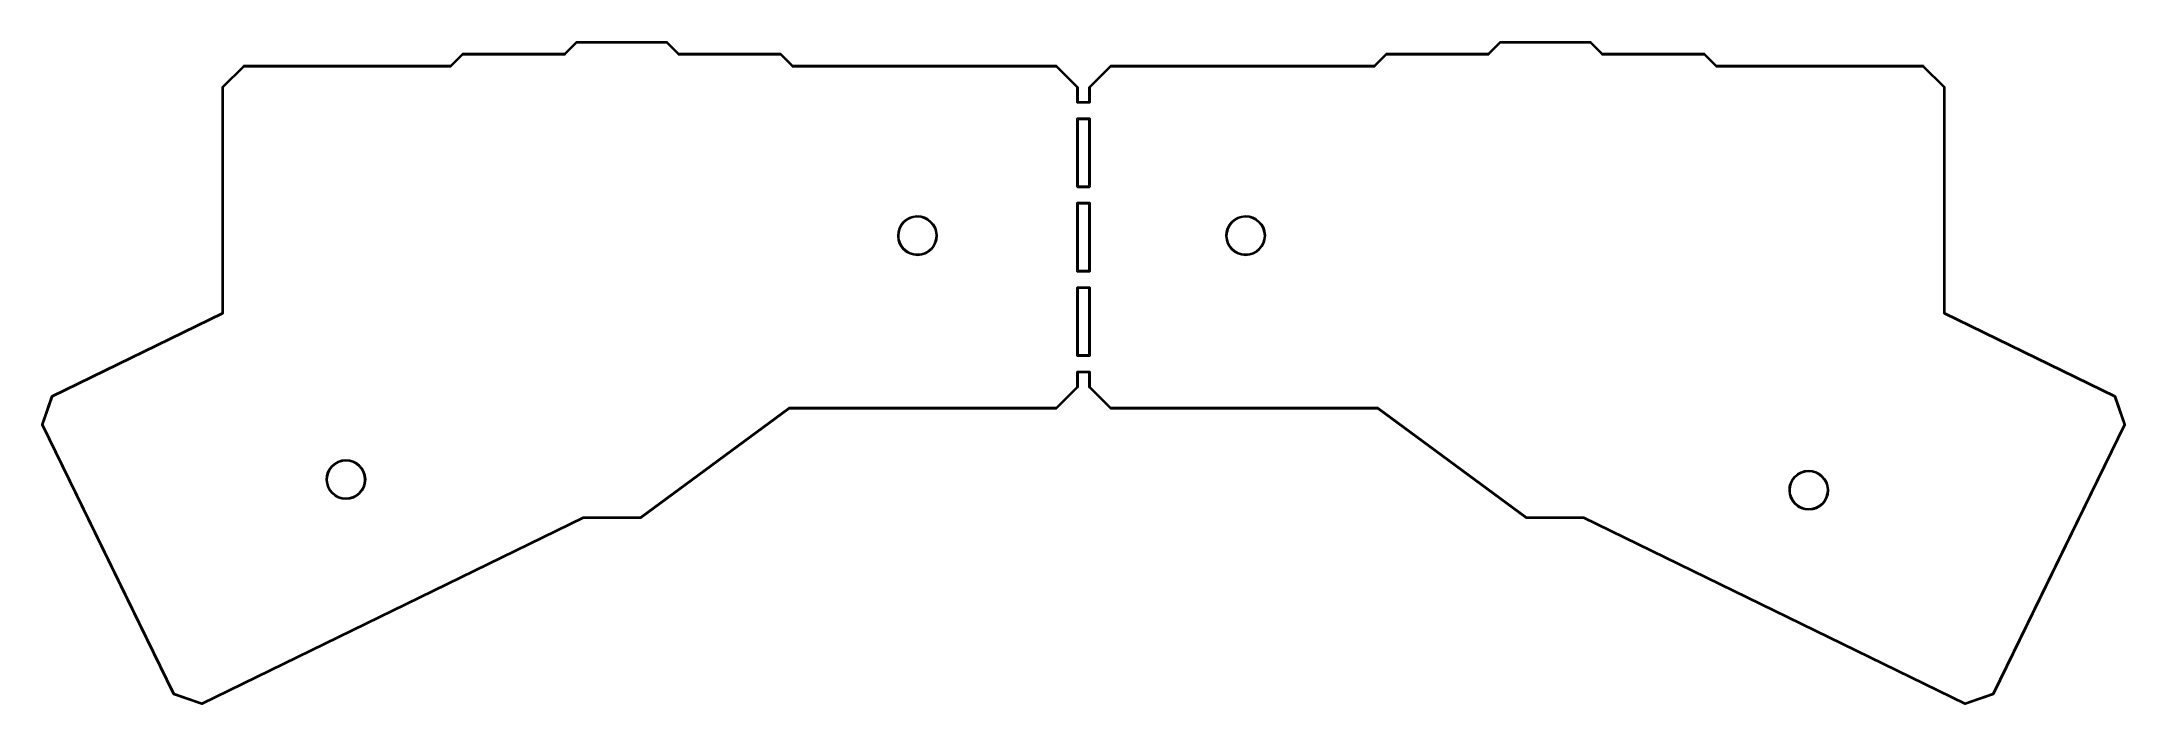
# Model space of a CAD drawing. Extents: x 18 to 366, y -125 to -14.
import ezdxf

# ---------------------------------------------------------------- set-up
doc = ezdxf.new("R2010")
doc.units = 0
doc.header["$MEASUREMENT"] = 0
doc.layers.add('BLACK', color=7, linetype='CONTINUOUS')

msp = doc.modelspace()

# ---------------------------------------------------------------- linework, layer by layer
at = {"layer": 'BLACK', "linetype": 'CONTINUOUS'}
for p, q in [((105.334, -15.8145), (107.301, -13.8472)), ((107.301, -13.8472), (107.304, -13.8434)), ((107.304, -13.8434), (107.308, -13.8403)), ((107.308, -13.8403), (107.311, -13.8373)), ((107.308, -13.8403), (107.308, -13.8403)), ((107.311, -13.8373), (107.319, -13.8309)), ((107.319, -13.8309), (107.337, -13.8216)), ((107.337, -13.8216), (107.347, -13.8186)), ((107.347, -13.8186), (107.355, -13.8159)), ((107.355, -13.8159), (107.359, -13.8156)), ((107.359, -13.8156), (107.37, -13.8145)), ((107.37, -13.8145), (107.375, -13.814)), ((107.37, -13.8145), (107.37, -13.8145)), ((107.375, -13.814), (107.38, -13.8145)), ((107.38, -13.8145), (122.42, -13.8145)), ((122.42, -13.8145), (122.425, -13.814)), ((122.425, -13.814), (122.43, -13.8145)), ((122.43, -13.8145), (122.43, -13.8145)), ((122.43, -13.8145), (122.445, -13.8159)), ((122.445, -13.8159), (122.463, -13.8216)), ((122.463, -13.8216), (122.481, -13.8309)), ((122.481, -13.8309), (122.496, -13.8434)), ((122.496, -13.8434), (122.499, -13.8472)), ((122.499, -13.8472), (124.466, -15.8145)), ((259.734, -15.8145), (261.701, -13.8472)), ((261.701, -13.8472), (261.704, -13.8434)), ((261.704, -13.8434), (261.719, -13.8309)), ((261.719, -13.8309), (261.737, -13.8216)), ((261.737, -13.8216), (261.75, -13.8176)), ((261.75, -13.8176), (261.755, -13.8159)), ((261.755, -13.8159), (261.757, -13.8157)), ((261.757, -13.8157), (261.77, -13.8145)), ((261.77, -13.8145), (261.775, -13.814)), ((261.77, -13.8145), (261.77, -13.8145)), ((261.775, -13.814), (261.78, -13.8145)), ((261.78, -13.8145), (276.82, -13.8145)), ((276.82, -13.8145), (276.825, -13.814)), ((276.825, -13.814), (276.83, -13.8145)), ((276.83, -13.8145), (276.83, -13.8145)), ((276.83, -13.8145), (276.845, -13.8159)), ((276.845, -13.8159), (276.863, -13.8216)), ((276.863, -13.8216), (276.881, -13.8309)), ((276.881, -13.8309), (276.896, -13.8434)), ((276.896, -13.8434), (276.899, -13.8472)), ((276.899, -13.8472), (278.866, -15.8145)), ((86.2836, -17.8145), (88.2508, -15.8472)), ((88.3664, -16.0145), (86.3992, -17.9817)), ((88.2508, -15.8472), (88.2539, -15.8434)), ((88.2539, -15.8434), (88.2692, -15.8309)), ((88.2692, -15.8309), (88.2865, -15.8216)), ((88.2865, -15.8216), (88.2997, -15.8176)), ((88.2997, -15.8176), (88.3054, -15.8159)), ((88.3054, -15.8159), (88.3074, -15.8157)), ((88.3074, -15.8157), (88.3201, -15.8145)), ((88.3201, -15.8145), (88.325, -15.814)), ((88.3201, -15.8145), (88.3201, -15.8145)), ((88.325, -15.814), (88.3299, -15.8145)), ((88.3299, -15.8145), (105.334, -15.8145)), ((105.37, -16.0145), (88.3664, -16.0145)), ((105.375, -16.0149), (105.37, -16.0145)), ((105.38, -16.0145), (105.375, -16.0149)), ((105.395, -16.013), (105.38, -16.0145)), ((105.38, -16.0145), (105.38, -16.0145)), ((105.413, -16.0073), (105.395, -16.013)), ((105.431, -15.998), (105.413, -16.0073)), ((105.446, -15.9855), (105.431, -15.998)), ((105.449, -15.9817), (105.446, -15.9855)), ((107.416, -14.0145), (105.449, -15.9817)), ((122.384, -14.0145), (107.416, -14.0145)), ((124.351, -15.9817), (122.384, -14.0145)), ((124.354, -15.9855), (124.351, -15.9817)), ((124.369, -15.998), (124.354, -15.9855)), ((124.387, -16.0073), (124.369, -15.998)), ((124.4, -16.0113), (124.387, -16.0073)), ((124.405, -16.013), (124.4, -16.0113)), ((124.407, -16.0132), (124.405, -16.013)), ((124.42, -16.0145), (124.407, -16.0132)), ((124.425, -16.0149), (124.42, -16.0145)), ((124.42, -16.0145), (124.42, -16.0145)), ((124.43, -16.0145), (124.425, -16.0149)), ((141.434, -16.0145), (124.43, -16.0145)), ((124.466, -15.8145), (141.47, -15.8145)), ((143.401, -17.9817), (141.434, -16.0145)), ((141.47, -15.8145), (141.475, -15.814)), ((141.475, -15.814), (141.48, -15.8145)), ((141.48, -15.8145), (141.48, -15.8145)), ((141.48, -15.8145), (141.495, -15.8159)), ((141.495, -15.8159), (141.513, -15.8216)), ((141.513, -15.8216), (141.531, -15.8309)), ((141.531, -15.8309), (141.546, -15.8434)), ((141.546, -15.8434), (141.549, -15.8472)), ((141.549, -15.8472), (143.516, -17.8145)), ((240.684, -17.8145), (242.651, -15.8472)), ((242.766, -16.0145), (240.799, -17.9817)), ((242.651, -15.8472), (242.654, -15.8434)), ((242.654, -15.8434), (242.658, -15.8403)), ((242.658, -15.8403), (242.661, -15.8373)), ((242.658, -15.8403), (242.658, -15.8403)), ((242.661, -15.8373), (242.669, -15.8309)), ((242.669, -15.8309), (242.687, -15.8216)), ((242.687, -15.8216), (242.697, -15.8186)), ((242.697, -15.8186), (242.705, -15.8159)), ((242.705, -15.8159), (242.709, -15.8156)), ((242.709, -15.8156), (242.72, -15.8145)), ((242.72, -15.8145), (242.725, -15.814)), ((242.72, -15.8145), (242.72, -15.8145)), ((242.725, -15.814), (242.73, -15.8145)), ((242.73, -15.8145), (259.734, -15.8145)), ((259.77, -16.0145), (242.766, -16.0145)), ((259.775, -16.0149), (259.77, -16.0145)), ((259.78, -16.0145), (259.775, -16.0149)), ((259.795, -16.013), (259.78, -16.0145)), ((259.78, -16.0145), (259.78, -16.0145)), ((259.813, -16.0073), (259.795, -16.013)), ((259.831, -15.998), (259.813, -16.0073)), ((259.846, -15.9855), (259.831, -15.998)), ((259.849, -15.9817), (259.846, -15.9855)), ((261.816, -14.0145), (259.849, -15.9817)), ((276.784, -14.0145), (261.816, -14.0145)), ((278.751, -15.9817), (276.784, -14.0145)), ((278.754, -15.9855), (278.751, -15.9817)), ((278.758, -15.9886), (278.754, -15.9855)), ((278.761, -15.9916), (278.758, -15.9886)), ((278.758, -15.9886), (278.758, -15.9886)), ((278.769, -15.998), (278.761, -15.9916)), ((278.787, -16.0073), (278.769, -15.998)), ((278.797, -16.0104), (278.787, -16.0073)), ((278.805, -16.013), (278.797, -16.0104)), ((278.809, -16.0134), (278.805, -16.013)), ((278.82, -16.0145), (278.809, -16.0134)), ((278.825, -16.0149), (278.82, -16.0145)), ((278.82, -16.0145), (278.82, -16.0145)), ((278.83, -16.0145), (278.825, -16.0149)), ((295.834, -16.0145), (278.83, -16.0145)), ((278.866, -15.8145), (295.87, -15.8145)), ((297.801, -17.9817), (295.834, -16.0145)), ((295.87, -15.8145), (295.875, -15.814)), ((295.875, -15.814), (295.88, -15.8145)), ((295.88, -15.8145), (295.88, -15.8145)), ((295.88, -15.8145), (295.895, -15.8159)), ((295.895, -15.8159), (295.913, -15.8216)), ((295.913, -15.8216), (295.931, -15.8309)), ((295.931, -15.8309), (295.946, -15.8434)), ((295.946, -15.8434), (295.949, -15.8472)), ((295.949, -15.8472), (297.916, -17.8145)), ((48.1578, -21.3758), (51.6864, -17.8472)), ((51.802, -18.0145), (48.325, -21.4914)), ((51.6864, -17.8472), (51.6895, -17.8434)), ((51.6895, -17.8434), (51.7047, -17.8309)), ((51.7047, -17.8309), (51.7221, -17.8216)), ((51.7221, -17.8216), (51.7352, -17.8176)), ((51.7352, -17.8176), (51.7409, -17.8159)), ((51.7409, -17.8159), (51.7429, -17.8157)), ((51.7429, -17.8157), (51.7556, -17.8145)), ((51.7556, -17.8145), (51.7605, -17.814)), ((51.7556, -17.8145), (51.7556, -17.8145)), ((51.7605, -17.814), (51.7654, -17.8145)), ((51.7654, -17.8145), (86.2836, -17.8145)), ((86.3201, -18.0145), (51.802, -18.0145)), ((86.325, -18.0149), (86.3201, -18.0145)), ((86.3299, -18.0145), (86.325, -18.0149)), ((86.3446, -18.013), (86.3299, -18.0145)), ((86.3299, -18.0145), (86.3299, -18.0145)), ((86.3635, -18.0073), (86.3446, -18.013)), ((86.3808, -17.998), (86.3635, -18.0073)), ((86.3961, -17.9855), (86.3808, -17.998)), ((86.3992, -17.9817), (86.3961, -17.9855)), ((143.404, -17.9855), (143.401, -17.9817)), ((143.408, -17.9886), (143.404, -17.9855)), ((143.411, -17.9916), (143.408, -17.9886)), ((143.408, -17.9886), (143.408, -17.9886)), ((143.419, -17.998), (143.411, -17.9916)), ((143.437, -18.0073), (143.419, -17.998)), ((143.447, -18.0104), (143.437, -18.0073)), ((143.455, -18.013), (143.447, -18.0104)), ((143.459, -18.0134), (143.455, -18.013)), ((143.47, -18.0145), (143.459, -18.0134)), ((143.475, -18.0149), (143.47, -18.0145)), ((143.47, -18.0145), (143.47, -18.0145)), ((143.48, -18.0145), (143.475, -18.0149)), ((187.523, -18.0145), (143.48, -18.0145)), ((143.516, -17.8145), (187.56, -17.8145)), ((191, -21.4914), (187.523, -18.0145)), ((187.56, -17.8145), (187.564, -17.814)), ((187.564, -17.814), (187.569, -17.8145)), ((187.569, -17.8145), (187.569, -17.8145)), ((187.569, -17.8145), (187.584, -17.8159)), ((187.584, -17.8159), (187.603, -17.8216)), ((187.603, -17.8216), (187.62, -17.8309)), ((187.62, -17.8309), (187.636, -17.8434)), ((187.636, -17.8434), (187.639, -17.8472)), ((187.639, -17.8472), (191.167, -21.3758)), ((193.033, -21.3758), (196.561, -17.8472)), ((196.677, -18.0145), (193.2, -21.4914)), ((196.561, -17.8472), (196.564, -17.8434)), ((196.564, -17.8434), (196.568, -17.8403)), ((196.568, -17.8403), (196.572, -17.8373)), ((196.568, -17.8403), (196.568, -17.8403)), ((196.572, -17.8373), (196.58, -17.8309)), ((196.58, -17.8309), (196.597, -17.8216)), ((196.597, -17.8216), (196.616, -17.8159)), ((196.616, -17.8159), (196.631, -17.8145)), ((196.631, -17.8145), (196.636, -17.814)), ((196.631, -17.8145), (196.631, -17.8145)), ((196.636, -17.814), (196.64, -17.8145)), ((196.64, -17.8145), (240.684, -17.8145)), ((240.72, -18.0145), (196.677, -18.0145)), ((240.725, -18.0149), (240.72, -18.0145)), ((240.73, -18.0145), (240.725, -18.0149)), ((240.745, -18.013), (240.73, -18.0145)), ((240.73, -18.0145), (240.73, -18.0145)), ((240.763, -18.0073), (240.745, -18.013)), ((240.781, -17.998), (240.763, -18.0073)), ((240.796, -17.9855), (240.781, -17.998)), ((240.799, -17.9817), (240.796, -17.9855)), ((297.804, -17.9855), (297.801, -17.9817)), ((297.819, -17.998), (297.804, -17.9855)), ((297.837, -18.0073), (297.819, -17.998)), ((297.85, -18.0113), (297.837, -18.0073)), ((297.855, -18.013), (297.85, -18.0113)), ((297.857, -18.0132), (297.855, -18.013)), ((297.87, -18.0145), (297.857, -18.0132)), ((297.875, -18.0149), (297.87, -18.0145)), ((297.87, -18.0145), (297.87, -18.0145)), ((297.88, -18.0145), (297.875, -18.0149)), ((332.398, -18.0145), (297.88, -18.0145)), ((297.916, -17.8145), (332.435, -17.8145)), ((335.875, -21.4914), (332.398, -18.0145)), ((332.435, -17.8145), (332.439, -17.814)), ((332.439, -17.814), (332.444, -17.8145)), ((332.444, -17.8145), (332.444, -17.8145)), ((332.444, -17.8145), (332.459, -17.8159)), ((332.459, -17.8159), (332.478, -17.8216)), ((332.478, -17.8216), (332.495, -17.8309)), ((332.495, -17.8309), (332.511, -17.8434)), ((332.511, -17.8434), (332.514, -17.8472)), ((332.514, -17.8472), (336.042, -21.3758)), ((48.1245, -21.45), (48.1264, -21.4304)), ((48.125, -21.4549), (48.1245, -21.45)), ((48.125, -59.1216), (48.125, -21.4549)), ((48.1264, -21.4304), (48.1322, -21.4115)), ((48.1322, -21.4115), (48.1415, -21.3942)), ((48.1415, -21.3942), (48.1508, -21.3828)), ((48.1508, -21.3828), (48.1539, -21.3789)), ((48.1508, -21.3828), (48.1508, -21.3828)), ((48.1539, -21.3789), (48.1578, -21.3758)), ((48.325, -21.4914), (48.325, -59.1761)), ((191, -23.9451), (191, -21.4914)), ((191, -23.95), (191, -23.9451)), ((191.001, -23.9696), (191, -23.95)), ((191.007, -23.9885), (191.001, -23.9696)), ((191.016, -24.0058), (191.007, -23.9885)), ((191.029, -24.0211), (191.016, -24.0058)), ((191.044, -24.0335), (191.029, -24.0211)), ((191.062, -24.0428), (191.044, -24.0335)), ((191.08, -24.0486), (191.062, -24.0428)), ((191.095, -24.05), (191.08, -24.0486)), ((191.1, -24.0505), (191.095, -24.05)), ((191.105, -24.05), (191.1, -24.0505)), ((193.095, -24.05), (191.105, -24.05)), ((191.167, -21.3758), (191.171, -21.3789)), ((191.171, -21.3789), (191.174, -21.3828)), ((191.174, -21.3828), (191.174, -21.3828)), ((191.174, -21.3828), (191.177, -21.3864)), ((191.177, -21.3864), (191.184, -21.3942)), ((191.184, -21.3942), (191.193, -21.4115)), ((191.193, -21.4115), (191.193, -21.4115)), ((191.193, -21.4115), (191.199, -21.4304)), ((191.199, -21.4304), (191.199, -21.4304)), ((191.199, -21.4304), (191.2, -21.4451)), ((191.2, -21.4451), (191.2, -21.4451)), ((191.2, -21.4451), (191.2, -21.45)), ((191.2, -21.45), (191.2, -21.4549)), ((191.2, -21.4549), (191.2, -23.85)), ((191.2, -23.85), (193, -23.85)), ((193, -21.4451), (193.001, -21.4304)), ((193, -21.45), (193, -21.4451)), ((193, -21.4451), (193, -21.4451)), ((193, -21.4549), (193, -21.45)), ((193, -23.85), (193, -21.4549)), ((193.001, -21.4304), (193.003, -21.4247)), ((193.001, -21.4304), (193.001, -21.4304)), ((193.003, -21.4247), (193.007, -21.4115)), ((193.007, -21.4115), (193.016, -21.3942)), ((193.016, -21.3942), (193.029, -21.3789)), ((193.029, -21.3789), (193.033, -21.3758)), ((193.1, -24.0505), (193.095, -24.05)), ((193.105, -24.05), (193.1, -24.0505)), ((193.12, -24.0486), (193.105, -24.05)), ((193.138, -24.0428), (193.12, -24.0486)), ((193.156, -24.0335), (193.138, -24.0428)), ((193.171, -24.0211), (193.156, -24.0335)), ((193.184, -24.0058), (193.171, -24.0211)), ((193.193, -23.9885), (193.184, -24.0058)), ((193.199, -23.9696), (193.193, -23.9885)), ((193.2, -23.95), (193.199, -23.9696)), ((193.2, -21.4914), (193.2, -23.9451)), ((193.2, -23.9451), (193.2, -23.95)), ((335.875, -59.1761), (335.875, -21.4914)), ((336.042, -21.3758), (336.046, -21.3789)), ((336.046, -21.3789), (336.059, -21.3942)), ((336.059, -21.3942), (336.068, -21.4115)), ((336.068, -21.4115), (336.068, -21.4115)), ((336.068, -21.4115), (336.074, -21.4304)), ((336.074, -21.4304), (336.074, -21.4304)), ((336.074, -21.4304), (336.075, -21.4451)), ((336.075, -21.4451), (336.075, -21.4451)), ((336.075, -21.4451), (336.075, -21.45)), ((336.075, -21.45), (336.075, -21.4549)), ((336.075, -21.4549), (336.075, -59.1216)), ((191, -26.7), (191.001, -26.6804)), ((191, -26.7049), (191, -26.7)), ((191, -38.0547), (191, -26.7049)), ((191.001, -26.6804), (191.007, -26.6615)), ((191.007, -26.6615), (191.016, -26.6442)), ((191.016, -26.6442), (191.029, -26.6289)), ((191.029, -26.6289), (191.044, -26.6165)), ((191.044, -26.6165), (191.062, -26.6072)), ((191.062, -26.6072), (191.08, -26.6014)), ((191.08, -26.6014), (191.095, -26.6)), ((191.095, -26.6), (191.1, -26.5995)), ((191.1, -26.5995), (191.105, -26.6)), ((191.105, -26.6), (193.095, -26.6)), ((193, -26.8), (191.2, -26.8)), ((191.2, -26.8), (191.2, -37.9596)), ((193, -37.9596), (193, -26.8)), ((193.095, -26.6), (193.1, -26.5995)), ((193.1, -26.5995), (193.105, -26.6)), ((193.105, -26.6), (193.12, -26.6014)), ((193.12, -26.6014), (193.138, -26.6072)), ((193.138, -26.6072), (193.156, -26.6165)), ((193.156, -26.6165), (193.171, -26.6289)), ((193.171, -26.6289), (193.184, -26.6442)), ((193.184, -26.6442), (193.193, -26.6615)), ((193.193, -26.6615), (193.199, -26.6804)), ((193.199, -26.6804), (193.2, -26.7)), ((193.2, -26.7), (193.2, -26.7049)), ((193.2, -26.7049), (193.2, -38.0547)), ((191, -38.0596), (191, -38.0547)), ((191.001, -38.0792), (191, -38.0596)), ((191.007, -38.0981), (191.001, -38.0792)), ((191.016, -38.1155), (191.007, -38.0981)), ((191.029, -38.1307), (191.016, -38.1155)), ((191.044, -38.1432), (191.029, -38.1307)), ((191.062, -38.1525), (191.044, -38.1432)), ((191.08, -38.1582), (191.062, -38.1525)), ((191.095, -38.1596), (191.08, -38.1582)), ((191.1, -38.1601), (191.095, -38.1596)), ((191.105, -38.1596), (191.1, -38.1601)), ((193.095, -38.1596), (191.105, -38.1596)), ((191.2, -37.9596), (193, -37.9596)), ((193.1, -38.1601), (193.095, -38.1596)), ((193.105, -38.1596), (193.1, -38.1601)), ((193.12, -38.1582), (193.105, -38.1596)), ((193.138, -38.1525), (193.12, -38.1582)), ((193.156, -38.1432), (193.138, -38.1525)), ((193.171, -38.1307), (193.156, -38.1432)), ((193.184, -38.1155), (193.171, -38.1307)), ((193.193, -38.0981), (193.184, -38.1155)), ((193.199, -38.0792), (193.193, -38.0981)), ((193.2, -38.0596), (193.199, -38.0792)), ((193.2, -38.0547), (193.2, -38.0596)), ((191, -40.8096), (191.001, -40.79)), ((191, -40.8145), (191, -40.8096)), ((191, -52.1644), (191, -40.8145)), ((191.001, -40.79), (191.007, -40.7712)), ((191.007, -40.7712), (191.016, -40.7538)), ((191.016, -40.7538), (191.029, -40.7386)), ((191.029, -40.7386), (191.044, -40.7261)), ((191.044, -40.7261), (191.062, -40.7168)), ((191.062, -40.7168), (191.08, -40.7111)), ((191.08, -40.7111), (191.095, -40.7096)), ((191.095, -40.7096), (191.1, -40.7092)), ((191.1, -40.7092), (191.105, -40.7096)), ((191.105, -40.7096), (193.095, -40.7096)), ((193, -40.9096), (191.2, -40.9096)), ((191.2, -40.9096), (191.2, -52.0693)), ((193, -52.0693), (193, -40.9096)), ((193.095, -40.7096), (193.1, -40.7092)), ((193.1, -40.7092), (193.105, -40.7096)), ((193.105, -40.7096), (193.12, -40.7111)), ((193.12, -40.7111), (193.138, -40.7168)), ((193.138, -40.7168), (193.156, -40.7261)), ((193.156, -40.7261), (193.171, -40.7386)), ((193.171, -40.7386), (193.184, -40.7538)), ((193.184, -40.7538), (193.193, -40.7712)), ((193.193, -40.7712), (193.199, -40.79)), ((193.199, -40.79), (193.2, -40.8096)), ((193.2, -40.8096), (193.2, -40.8145)), ((193.2, -40.8145), (193.2, -52.1644)), ((161.097, -45.6332), (161.274, -45.015)), ((161.274, -45.015), (161.568, -44.4431)), ((161.466, -44.9969), (161.281, -45.5783)), ((161.76, -44.4625), (161.466, -44.9969)), ((161.568, -44.4431), (161.968, -43.9391)), ((162.152, -43.9953), (161.76, -44.4625)), ((161.968, -43.9391), (162.457, -43.5223)), ((162.627, -43.6131), (162.152, -43.9953)), ((162.457, -43.5223), (163.019, -43.2086)), ((163.167, -43.3305), (162.627, -43.6131)), ((163.019, -43.2086), (163.63, -43.0099)), ((163.752, -43.1584), (163.167, -43.3305)), ((163.63, -43.0099), (164.269, -42.9337)), ((164.36, -43.1031), (163.752, -43.1584)), ((164.269, -42.9337), (164.91, -42.9831)), ((164.966, -43.1668), (164.36, -43.1031)), ((164.91, -42.9831), (165.53, -43.156)), ((165.549, -43.3472), (164.966, -43.1668)), ((165.53, -43.156), (166.104, -43.4459)), ((166.085, -43.6373), (165.549, -43.3472)), ((166.555, -44.026), (166.085, -43.6373)), ((166.104, -43.4459), (166.61, -43.8419)), ((166.941, -44.4987), (166.555, -44.026)), ((166.61, -43.8419), (167.03, -44.3287)), ((167.227, -45.0372), (166.941, -44.4987)), ((167.03, -44.3287), (167.348, -44.8878)), ((167.403, -45.621), (167.227, -45.0372)), ((167.348, -44.8878), (167.551, -45.498)), ((215.961, -45.6332), (216.138, -45.015)), ((216.138, -45.015), (216.432, -44.4431)), ((216.33, -44.9969), (216.145, -45.5783)), ((216.624, -44.4625), (216.33, -44.9969)), ((216.432, -44.4431), (216.832, -43.9391)), ((217.016, -43.9953), (216.624, -44.4625)), ((216.832, -43.9391), (217.321, -43.5223)), ((217.491, -43.6131), (217.016, -43.9953)), ((217.321, -43.5223), (217.883, -43.2086)), ((218.031, -43.3305), (217.491, -43.6131)), ((217.883, -43.2086), (218.494, -43.0099)), ((218.616, -43.1584), (218.031, -43.3305)), ((218.494, -43.0099), (219.133, -42.9337)), ((219.224, -43.1031), (218.616, -43.1584)), ((219.133, -42.9337), (219.774, -42.9831)), ((219.83, -43.1668), (219.224, -43.1031)), ((219.774, -42.9831), (220.394, -43.156)), ((220.413, -43.3472), (219.83, -43.1668)), ((220.394, -43.156), (220.968, -43.4459)), ((220.949, -43.6373), (220.413, -43.3472)), ((221.419, -44.026), (220.949, -43.6373)), ((220.968, -43.4459), (221.474, -43.8419)), ((221.805, -44.4987), (221.419, -44.026)), ((221.474, -43.8419), (221.894, -44.3287)), ((222.091, -45.0372), (221.805, -44.4987)), ((221.894, -44.3287), (222.212, -44.8878)), ((222.267, -45.621), (222.091, -45.0372)), ((222.212, -44.8878), (222.415, -45.498)), ((161.043, -46.274), (161.097, -45.6332)), ((161.115, -46.9131), (161.043, -46.274)), ((161.309, -47.526), (161.115, -46.9131)), ((161.281, -45.5783), (161.213, -46.1844)), ((161.213, -46.1844), (161.264, -46.7921)), ((161.264, -46.7921), (161.432, -47.3784)), ((161.619, -48.0896), (161.309, -47.526)), ((161.432, -47.3784), (161.711, -47.9208)), ((162.033, -48.5822), (161.619, -48.0896)), ((161.711, -47.9208), (162.09, -48.3988)), ((162.534, -48.9851), (162.033, -48.5822)), ((162.09, -48.3988), (162.555, -48.7941)), ((166.012, -48.8665), (166.493, -48.491)), ((166.676, -48.5498), (166.181, -48.9597)), ((166.493, -48.491), (166.892, -48.0294)), ((167.082, -48.0514), (166.676, -48.5498)), ((166.892, -48.0294), (167.193, -47.4991)), ((167.384, -47.4836), (167.082, -48.0514)), ((167.193, -47.4991), (167.385, -46.9203)), ((167.57, -46.868), (167.384, -47.4836)), ((167.385, -46.9203), (167.462, -46.3153)), ((167.463, -46.228), (167.403, -45.621)), ((167.462, -46.3153), (167.463, -46.228)), ((167.551, -45.498), (167.632, -46.136)), ((167.633, -46.228), (167.57, -46.868)), ((167.632, -46.136), (167.633, -46.228)), ((215.907, -46.274), (215.961, -45.6332)), ((215.979, -46.9131), (215.907, -46.274)), ((216.173, -47.526), (215.979, -46.9131)), ((216.145, -45.5783), (216.077, -46.1844)), ((216.077, -46.1844), (216.128, -46.7921)), ((216.128, -46.7921), (216.296, -47.3784)), ((216.483, -48.0896), (216.173, -47.526)), ((216.296, -47.3784), (216.575, -47.9208)), ((216.897, -48.5822), (216.483, -48.0896)), ((216.575, -47.9208), (216.954, -48.3988)), ((217.398, -48.9851), (216.897, -48.5822)), ((216.954, -48.3988), (217.419, -48.7941)), ((220.876, -48.8665), (221.357, -48.491)), ((221.54, -48.5498), (221.045, -48.9597)), ((221.357, -48.491), (221.756, -48.0294)), ((221.946, -48.0514), (221.54, -48.5498)), ((221.756, -48.0294), (222.057, -47.4991)), ((222.248, -47.4836), (221.946, -48.0514)), ((222.057, -47.4991), (222.249, -46.9203)), ((222.434, -46.868), (222.248, -47.4836)), ((222.249, -46.9203), (222.326, -46.3153)), ((222.327, -46.228), (222.267, -45.621)), ((222.326, -46.3153), (222.327, -46.228)), ((222.415, -45.498), (222.496, -46.136)), ((222.497, -46.228), (222.434, -46.868)), ((222.496, -46.136), (222.497, -46.228)), ((163.104, -49.2831), (162.534, -48.9851)), ((162.555, -48.7941), (163.087, -49.0916)), ((163.087, -49.0916), (163.667, -49.2801)), ((163.721, -49.4646), (163.104, -49.2831)), ((163.667, -49.2801), (164.273, -49.3523)), ((164.361, -49.5229), (163.721, -49.4646)), ((164.273, -49.3523), (164.881, -49.3055)), ((165.001, -49.4557), (164.361, -49.5229)), ((164.881, -49.3055), (165.468, -49.1415)), ((165.615, -49.2655), (165.001, -49.4557)), ((165.468, -49.1415), (166.012, -48.8665)), ((166.181, -48.9597), (165.615, -49.2655)), ((191, -52.1693), (191, -52.1644)), ((191.001, -52.1889), (191, -52.1693)), ((191.007, -52.2077), (191.001, -52.1889)), ((191.016, -52.2251), (191.007, -52.2077)), ((191.029, -52.2403), (191.016, -52.2251)), ((191.2, -52.0693), (193, -52.0693)), ((193.184, -52.2251), (193.171, -52.2403)), ((193.193, -52.2077), (193.184, -52.2251)), ((193.199, -52.1889), (193.193, -52.2077)), ((193.2, -52.1693), (193.199, -52.1889)), ((193.2, -52.1644), (193.2, -52.1693)), ((217.968, -49.2831), (217.398, -48.9851)), ((217.419, -48.7941), (217.951, -49.0916)), ((217.951, -49.0916), (218.531, -49.2801)), ((218.585, -49.4646), (217.968, -49.2831)), ((218.531, -49.2801), (219.137, -49.3523)), ((219.225, -49.5229), (218.585, -49.4646)), ((219.137, -49.3523), (219.745, -49.3055)), ((219.865, -49.4557), (219.225, -49.5229)), ((219.745, -49.3055), (220.332, -49.1415)), ((220.479, -49.2655), (219.865, -49.4557)), ((220.332, -49.1415), (220.876, -48.8665)), ((221.045, -48.9597), (220.479, -49.2655)), ((191, -54.9193), (191.001, -54.8997)), ((191, -54.9242), (191, -54.9193)), ((191, -66.274), (191, -54.9242)), ((191.001, -54.8997), (191.007, -54.8808)), ((191.007, -54.8808), (191.016, -54.8635)), ((191.016, -54.8635), (191.029, -54.8482)), ((191.044, -52.2528), (191.029, -52.2403)), ((191.029, -54.8482), (191.044, -54.8357)), ((191.062, -52.2621), (191.044, -52.2528)), ((191.044, -54.8357), (191.062, -54.8265)), ((191.08, -52.2678), (191.062, -52.2621)), ((191.062, -54.8265), (191.08, -54.8207)), ((191.095, -52.2693), (191.08, -52.2678)), ((191.08, -54.8207), (191.095, -54.8193)), ((191.1, -52.2698), (191.095, -52.2693)), ((191.095, -54.8193), (191.1, -54.8188)), ((191.105, -52.2693), (191.1, -52.2698)), ((191.1, -54.8188), (191.105, -54.8193)), ((193.095, -52.2693), (191.105, -52.2693)), ((191.105, -54.8193), (193.095, -54.8193)), ((193, -55.0193), (191.2, -55.0193)), ((191.2, -55.0193), (191.2, -66.1789)), ((193, -66.1789), (193, -55.0193)), ((193.1, -52.2698), (193.095, -52.2693)), ((193.095, -54.8193), (193.1, -54.8188)), ((193.105, -52.2693), (193.1, -52.2698)), ((193.1, -54.8188), (193.105, -54.8193)), ((193.12, -52.2678), (193.105, -52.2693)), ((193.105, -54.8193), (193.12, -54.8207)), ((193.138, -52.2621), (193.12, -52.2678)), ((193.12, -54.8207), (193.138, -54.8265)), ((193.156, -52.2528), (193.138, -52.2621)), ((193.138, -54.8265), (193.156, -54.8357)), ((193.171, -52.2403), (193.156, -52.2528)), ((193.156, -54.8357), (193.171, -54.8482)), ((193.171, -54.8482), (193.184, -54.8635)), ((193.184, -54.8635), (193.193, -54.8808)), ((193.193, -54.8808), (193.199, -54.8997)), ((193.199, -54.8997), (193.2, -54.9193)), ((193.2, -54.9193), (193.2, -54.9242)), ((193.2, -54.9242), (193.2, -66.274)), ((19.665, -73.0025), (48.125, -59.1216)), ((48.3239, -59.2006), (48.3236, -59.2037)), ((48.3246, -59.1976), (48.3239, -59.2006)), ((48.3248, -59.1909), (48.3246, -59.1976)), ((48.325, -59.189), (48.3248, -59.1909)), ((48.325, -59.1761), (48.3253, -59.178)), ((48.3253, -59.178), (48.325, -59.1859)), ((48.325, -59.1859), (48.325, -59.189)), ((335.875, -59.178), (335.875, -59.1761)), ((335.875, -59.1859), (335.875, -59.178)), ((335.875, -59.189), (335.875, -59.1859)), ((335.875, -59.1909), (335.875, -59.189)), ((335.875, -59.1976), (335.875, -59.1909)), ((335.876, -59.2006), (335.875, -59.1976)), ((335.876, -59.2037), (335.876, -59.2006)), ((336.075, -59.1216), (364.535, -73.0025)), ((48.2617, -59.2775), (19.7855, -73.1662)), ((48.2635, -59.2769), (48.2617, -59.2775)), ((48.2705, -59.2732), (48.2635, -59.2769)), ((48.2732, -59.2718), (48.2705, -59.2732)), ((48.2748, -59.2708), (48.2732, -59.2718)), ((48.2808, -59.2676), (48.2748, -59.2708)), ((48.2832, -59.2657), (48.2808, -59.2676)), ((48.2858, -59.2641), (48.2832, -59.2657)), ((48.2908, -59.2595), (48.2858, -59.2641)), ((48.2961, -59.2551), (48.2908, -59.2595)), ((48.298, -59.2528), (48.2961, -59.2551)), ((48.3003, -59.2507), (48.298, -59.2528)), ((48.3042, -59.2452), (48.3003, -59.2507)), ((48.3085, -59.2399), (48.3042, -59.2452)), ((48.31, -59.2372), (48.3085, -59.2399)), ((48.3118, -59.2347), (48.31, -59.2372)), ((48.3146, -59.2285), (48.3118, -59.2347)), ((48.3178, -59.2225), (48.3146, -59.2285)), ((48.3187, -59.2196), (48.3178, -59.2225)), ((48.32, -59.2168), (48.3187, -59.2196)), ((48.3216, -59.2102), (48.32, -59.2168)), ((48.3236, -59.2037), (48.3216, -59.2102)), ((335.878, -59.2102), (335.876, -59.2037)), ((335.88, -59.2168), (335.878, -59.2102)), ((335.881, -59.2196), (335.88, -59.2168)), ((335.882, -59.2225), (335.881, -59.2196)), ((335.885, -59.2285), (335.882, -59.2225)), ((335.888, -59.2347), (335.885, -59.2285)), ((335.89, -59.2372), (335.888, -59.2347)), ((335.891, -59.2399), (335.89, -59.2372)), ((335.896, -59.2452), (335.891, -59.2399)), ((335.9, -59.2507), (335.896, -59.2452)), ((335.902, -59.2528), (335.9, -59.2507)), ((335.904, -59.2551), (335.902, -59.2528)), ((335.909, -59.2595), (335.904, -59.2551)), ((335.914, -59.2641), (335.909, -59.2595)), ((335.917, -59.2657), (335.914, -59.2641)), ((335.919, -59.2676), (335.917, -59.2657)), ((335.925, -59.2708), (335.919, -59.2676)), ((335.927, -59.2718), (335.925, -59.2708)), ((335.93, -59.2732), (335.927, -59.2718)), ((335.937, -59.2769), (335.93, -59.2732)), ((335.938, -59.2775), (335.937, -59.2769)), ((364.415, -73.1662), (335.938, -59.2775)), ((191, -66.2789), (191, -66.274)), ((191.001, -66.2985), (191, -66.2789)), ((191, -69.0289), (191.001, -69.0093)), ((191, -69.0338), (191, -69.0289)), ((191, -71.4875), (191, -69.0338)), ((191.007, -66.3174), (191.001, -66.2985)), ((191.001, -69.0093), (191.007, -68.9905)), ((191.016, -66.3348), (191.007, -66.3174)), ((191.007, -68.9905), (191.016, -68.9731)), ((191.029, -66.35), (191.016, -66.3348)), ((191.016, -68.9731), (191.029, -68.9579)), ((191.044, -66.3625), (191.029, -66.35)), ((191.029, -68.9579), (191.044, -68.9454)), ((191.062, -66.3718), (191.044, -66.3625)), ((191.044, -68.9454), (191.062, -68.9361)), ((191.08, -66.3775), (191.062, -66.3718)), ((191.062, -68.9361), (191.08, -68.9304)), ((191.095, -66.3789), (191.08, -66.3775)), ((191.08, -68.9304), (191.095, -68.9289)), ((191.1, -66.3794), (191.095, -66.3789)), ((191.095, -68.9289), (191.1, -68.9285)), ((191.095, -68.9289), (191.095, -68.9289)), ((191.105, -66.3789), (191.1, -66.3794)), ((191.1, -68.9285), (191.105, -68.9289)), ((193.095, -66.3789), (191.105, -66.3789)), ((191.105, -68.9289), (193.095, -68.9289)), ((191.2, -66.1789), (193, -66.1789)), ((193, -69.1289), (191.2, -69.1289)), ((191.2, -69.1289), (191.2, -71.524)), ((193, -71.524), (193, -69.1289)), ((193.1, -66.3794), (193.095, -66.3789)), ((193.095, -68.9289), (193.1, -68.9285)), ((193.105, -66.3789), (193.1, -66.3794)), ((193.1, -68.9285), (193.105, -68.9289)), ((193.12, -66.3775), (193.105, -66.3789)), ((193.105, -68.9289), (193.105, -68.9289)), ((193.105, -68.9289), (193.12, -68.9304)), ((193.138, -66.3718), (193.12, -66.3775)), ((193.12, -68.9304), (193.138, -68.9361)), ((193.156, -66.3625), (193.138, -66.3718)), ((193.138, -68.9361), (193.156, -68.9454)), ((193.171, -66.35), (193.156, -66.3625)), ((193.156, -68.9454), (193.171, -68.9579)), ((193.184, -66.3348), (193.171, -66.35)), ((193.171, -68.9579), (193.184, -68.9731)), ((193.193, -66.3174), (193.184, -66.3348)), ((193.184, -68.9731), (193.193, -68.9905)), ((193.199, -66.2985), (193.193, -66.3174)), ((193.193, -68.9905), (193.199, -69.0093)), ((193.2, -66.2789), (193.199, -66.2985)), ((193.199, -69.0093), (193.2, -69.0289)), ((193.2, -66.274), (193.2, -66.2789)), ((193.2, -69.0289), (193.2, -69.0338)), ((193.2, -69.0338), (193.2, -71.4875)), ((17.9836, -77.7849), (19.6083, -73.0666)), ((19.6083, -73.0666), (19.6094, -73.0618)), ((19.6094, -73.0618), (19.6115, -73.0573)), ((19.6115, -73.0573), (19.6176, -73.0439)), ((19.6115, -73.0573), (19.6115, -73.0573)), ((19.6176, -73.0439), (19.6292, -73.0279)), ((19.6292, -73.0279), (19.6436, -73.0145)), ((19.6436, -73.0145), (19.6604, -73.0042)), ((19.6604, -73.0042), (19.665, -73.0025)), ((187.523, -74.9645), (191, -71.4875)), ((191.167, -71.6031), (187.639, -75.1317)), ((191.171, -71.6), (191.167, -71.6031)), ((191.174, -71.5962), (191.171, -71.6)), ((191.184, -71.5848), (191.174, -71.5962)), ((191.174, -71.5962), (191.174, -71.5962)), ((191.193, -71.5674), (191.184, -71.5848)), ((191.184, -71.5848), (191.184, -71.5848)), ((191.199, -71.5485), (191.193, -71.5674)), ((191.2, -71.5338), (191.199, -71.5485)), ((191.2, -71.524), (191.2, -71.5289)), ((191.2, -71.5289), (191.2, -71.5338)), ((191.2, -71.5338), (191.2, -71.5338)), ((193, -71.5289), (193, -71.524)), ((193, -71.5338), (193, -71.5289)), ((193.001, -71.5485), (193, -71.5338)), ((193, -71.5338), (193, -71.5338)), ((193.007, -71.5674), (193.001, -71.5485)), ((193.016, -71.5848), (193.007, -71.5674)), ((193.029, -71.6), (193.016, -71.5848)), ((193.033, -71.6031), (193.029, -71.6)), ((196.561, -75.1317), (193.033, -71.6031)), ((193.2, -71.4875), (196.677, -74.9645)), ((364.535, -73.0025), (364.54, -73.0042)), ((364.54, -73.0042), (364.544, -73.0068)), ((364.544, -73.0068), (364.544, -73.0068)), ((364.544, -73.0068), (364.556, -73.0145)), ((364.556, -73.0145), (364.571, -73.0279)), ((364.571, -73.0279), (364.582, -73.0439)), ((364.582, -73.0439), (364.591, -73.0618)), ((364.591, -73.0618), (364.592, -73.0666)), ((364.592, -73.0666), (366.216, -77.7849)), ((19.7855, -73.1662), (18.1846, -77.8155)), ((118.042, -93.2645), (142.839, -74.9855)), ((142.933, -75.1645), (118.136, -93.4434)), ((142.839, -74.9855), (142.845, -74.9809)), ((142.845, -74.9809), (142.851, -74.9774)), ((142.851, -74.9774), (142.858, -74.9735)), ((142.858, -74.9735), (142.86, -74.9727)), ((142.86, -74.9727), (142.862, -74.9716)), ((142.862, -74.9716), (142.869, -74.9694)), ((142.869, -74.9694), (142.876, -74.9669)), ((142.876, -74.9669), (142.879, -74.9666)), ((142.879, -74.9666), (142.881, -74.9659)), ((142.881, -74.9659), (142.888, -74.9652)), ((142.888, -74.9652), (142.896, -74.9641)), ((142.896, -74.9641), (142.903, -74.9645)), ((142.903, -74.9645), (187.523, -74.9645)), ((187.56, -75.1645), (142.933, -75.1645)), ((187.564, -75.1649), (187.56, -75.1645)), ((187.569, -75.1645), (187.564, -75.1649)), ((187.584, -75.163), (187.569, -75.1645)), ((187.569, -75.1645), (187.569, -75.1645)), ((187.603, -75.1573), (187.584, -75.163)), ((187.62, -75.148), (187.603, -75.1573)), ((187.636, -75.1355), (187.62, -75.148)), ((187.639, -75.1317), (187.636, -75.1355)), ((196.564, -75.1355), (196.561, -75.1317)), ((196.568, -75.1386), (196.564, -75.1355)), ((196.572, -75.1416), (196.568, -75.1386)), ((196.568, -75.1386), (196.568, -75.1386)), ((196.58, -75.148), (196.572, -75.1416)), ((196.597, -75.1573), (196.58, -75.148)), ((196.607, -75.1604), (196.597, -75.1573)), ((196.616, -75.163), (196.607, -75.1604)), ((196.62, -75.1634), (196.616, -75.163)), ((196.631, -75.1645), (196.62, -75.1634)), ((196.636, -75.1649), (196.631, -75.1645)), ((196.631, -75.1645), (196.631, -75.1645)), ((196.64, -75.1645), (196.636, -75.1649)), ((241.267, -75.1645), (196.64, -75.1645)), ((196.677, -74.9645), (241.297, -74.9645)), ((266.064, -93.4434), (241.267, -75.1645)), ((241.297, -74.9645), (241.305, -74.9641)), ((241.305, -74.9641), (241.312, -74.9652)), ((241.312, -74.9652), (241.32, -74.9659)), ((241.32, -74.9659), (241.322, -74.9666)), ((241.322, -74.9666), (241.324, -74.9669)), ((241.324, -74.9669), (241.331, -74.9694)), ((241.331, -74.9694), (241.338, -74.9716)), ((241.338, -74.9716), (241.341, -74.9727)), ((241.341, -74.9727), (241.343, -74.9735)), ((241.343, -74.9735), (241.349, -74.9774)), ((241.349, -74.9774), (241.356, -74.9809)), ((241.356, -74.9809), (241.361, -74.9855)), ((241.361, -74.9855), (266.158, -93.2645)), ((366.015, -77.8155), (364.415, -73.1662)), ((17.9763, -77.8282), (17.977, -77.8085)), ((17.9794, -77.8477), (17.9763, -77.8282)), ((17.977, -77.8085), (17.9804, -77.7942)), ((17.9863, -77.8661), (17.9794, -77.8477)), ((17.9804, -77.7942), (17.9816, -77.7894)), ((17.9804, -77.7942), (17.9804, -77.7942)), ((17.9816, -77.7894), (17.9836, -77.7849)), ((17.9889, -77.8703), (17.9863, -77.8661)), ((39.9377, -122.872), (17.9889, -77.8703)), ((18.1846, -77.8155), (40.1015, -122.752)), ((344.099, -122.752), (366.015, -77.8155)), ((366.211, -77.8703), (344.262, -122.872)), ((366.214, -77.8661), (366.211, -77.8703)), ((366.221, -77.8477), (366.214, -77.8661)), ((366.216, -77.7849), (366.218, -77.7894)), ((366.218, -77.7894), (366.223, -77.8085)), ((366.224, -77.8282), (366.221, -77.8477)), ((366.223, -77.8085), (366.224, -77.8275)), ((366.224, -77.8275), (366.224, -77.8282)), ((65.5393, -87.041), (65.5931, -86.4002)), ((65.611, -87.6801), (65.5393, -87.041)), ((65.5931, -86.4002), (65.7704, -85.782)), ((65.7773, -86.3453), (65.7093, -86.9514)), ((65.7093, -86.9514), (65.7603, -87.5591)), ((65.7704, -85.782), (66.0643, -85.2101)), ((65.9617, -85.7639), (65.7773, -86.3453)), ((66.2555, -85.2295), (65.9617, -85.7639)), ((66.0643, -85.2101), (66.4638, -84.7061)), ((66.6476, -84.7623), (66.2555, -85.2295)), ((66.4638, -84.7061), (66.9535, -84.2893)), ((67.1229, -84.3801), (66.6476, -84.7623)), ((66.9535, -84.2893), (67.5148, -83.9756)), ((67.6634, -84.0975), (67.1229, -84.3801)), ((67.5148, -83.9756), (68.1264, -83.7769)), ((68.2484, -83.9254), (67.6634, -84.0975)), ((68.1264, -83.7769), (68.765, -83.7007)), ((68.8558, -83.8701), (68.2484, -83.9254)), ((68.765, -83.7007), (69.4062, -83.7501)), ((69.4624, -83.9338), (68.8558, -83.8701)), ((69.4062, -83.7501), (70.0256, -83.923)), ((70.045, -84.1142), (69.4624, -83.9338)), ((70.0256, -83.923), (70.5995, -84.2129)), ((70.5815, -84.4043), (70.045, -84.1142)), ((71.0514, -84.793), (70.5815, -84.4043)), ((70.5995, -84.2129), (71.1063, -84.6089)), ((71.4369, -85.2657), (71.0514, -84.793)), ((71.1063, -84.6089), (71.5265, -85.0957)), ((71.7232, -85.8042), (71.4369, -85.2657)), ((71.5265, -85.0957), (71.8441, -85.6548)), ((71.8995, -86.388), (71.7232, -85.8042)), ((71.8441, -85.6548), (72.0471, -86.265)), ((71.959, -86.995), (71.8995, -86.388)), ((71.9578, -87.0823), (71.959, -86.995)), ((72.0471, -86.265), (72.1277, -86.903)), ((72.129, -86.995), (72.0662, -87.635)), ((72.1277, -86.903), (72.129, -86.995)), ((310.245, -87.56), (310.539, -86.9881)), ((310.731, -87.0075), (310.437, -87.5419)), ((310.539, -86.9881), (310.939, -86.4841)), ((311.123, -86.5403), (310.731, -87.0075)), ((310.939, -86.4841), (311.428, -86.0673)), ((311.598, -86.1581), (311.123, -86.5403)), ((311.428, -86.0673), (311.99, -85.7536)), ((312.138, -85.8755), (311.598, -86.1581)), ((311.99, -85.7536), (312.601, -85.5549)), ((312.723, -85.7034), (312.138, -85.8755)), ((312.601, -85.5549), (313.24, -85.4787)), ((313.331, -85.6481), (312.723, -85.7034)), ((313.24, -85.4787), (313.881, -85.5281)), ((313.937, -85.7118), (313.331, -85.6481)), ((313.881, -85.5281), (314.501, -85.701)), ((314.52, -85.8922), (313.937, -85.7118)), ((314.501, -85.701), (315.075, -85.9909)), ((315.056, -86.1823), (314.52, -85.8922)), ((315.526, -86.571), (315.056, -86.1823)), ((315.075, -85.9909), (315.581, -86.3869)), ((315.912, -87.0437), (315.526, -86.571)), ((315.581, -86.3869), (316.001, -86.8737)), ((316.198, -87.5822), (315.912, -87.0437)), ((316.001, -86.8737), (316.319, -87.4328)), ((65.8054, -88.293), (65.611, -87.6801)), ((65.7603, -87.5591), (65.9284, -88.1454)), ((66.1153, -88.8566), (65.8054, -88.293)), ((65.9284, -88.1454), (66.2072, -88.6878)), ((66.5286, -89.3492), (66.1153, -88.8566)), ((66.2072, -88.6878), (66.5861, -89.1658)), ((67.0298, -89.7521), (66.5286, -89.3492)), ((66.5861, -89.1658), (67.0505, -89.5611)), ((67.5997, -90.0501), (67.0298, -89.7521)), ((67.0505, -89.5611), (67.5829, -89.8586)), ((67.5829, -89.8586), (68.163, -90.0471)), ((68.2166, -90.2316), (67.5997, -90.0501)), ((68.163, -90.0471), (68.7686, -90.1193)), ((68.857, -90.2899), (68.2166, -90.2316)), ((68.7686, -90.1193), (69.3767, -90.0725)), ((69.4966, -90.2227), (68.857, -90.2899)), ((69.3767, -90.0725), (69.9641, -89.9085)), ((70.1109, -90.0325), (69.4966, -90.2227)), ((69.9641, -89.9085), (70.5085, -89.6335)), ((70.6765, -89.7267), (70.1109, -90.0325)), ((70.5085, -89.6335), (70.9891, -89.258)), ((71.172, -89.3168), (70.6765, -89.7267)), ((70.9891, -89.258), (71.3876, -88.7964)), ((71.5785, -88.8184), (71.172, -89.3168)), ((71.3876, -88.7964), (71.6888, -88.2661)), ((71.8804, -88.2506), (71.5785, -88.8184)), ((71.6888, -88.2661), (71.8813, -87.6873)), ((72.0662, -87.635), (71.8804, -88.2506)), ((71.8813, -87.6873), (71.9578, -87.0823)), ((310.014, -88.819), (310.068, -88.1782)), ((310.086, -89.4581), (310.014, -88.819)), ((310.068, -88.1782), (310.245, -87.56)), ((310.28, -90.071), (310.086, -89.4581)), ((310.252, -88.1233), (310.184, -88.7294)), ((310.184, -88.7294), (310.235, -89.3371)), ((310.235, -89.3371), (310.403, -89.9234)), ((310.437, -87.5419), (310.252, -88.1233)), ((310.59, -90.6346), (310.28, -90.071)), ((310.403, -89.9234), (310.682, -90.4658)), ((310.682, -90.4658), (311.061, -90.9438)), ((315.863, -90.5744), (316.164, -90.0441)), ((316.355, -90.0286), (316.053, -90.5964)), ((316.164, -90.0441), (316.356, -89.4653)), ((316.374, -88.166), (316.198, -87.5822)), ((316.319, -87.4328), (316.522, -88.043)), ((316.541, -89.413), (316.355, -90.0286)), ((316.356, -89.4653), (316.433, -88.8603)), ((316.434, -88.773), (316.374, -88.166)), ((316.433, -88.8603), (316.434, -88.773)), ((316.522, -88.043), (316.603, -88.681)), ((316.604, -88.773), (316.541, -89.413)), ((316.603, -88.681), (316.604, -88.773)), ((44.7507, -124.353), (108.468, -93.2754)), ((108.537, -93.4645), (44.8056, -124.548)), ((108.468, -93.2754), (108.475, -93.2716)), ((108.475, -93.2716), (108.482, -93.2697)), ((108.482, -93.2697), (108.488, -93.2673)), ((108.488, -93.2673), (108.491, -93.2668)), ((108.491, -93.2668), (108.494, -93.2659)), ((108.494, -93.2659), (108.501, -93.2652)), ((108.501, -93.2652), (108.508, -93.2642)), ((108.508, -93.2642), (108.516, -93.2645)), ((108.516, -93.2645), (118.042, -93.2645)), ((118.072, -93.4645), (108.537, -93.4645)), ((118.08, -93.4648), (118.072, -93.4645)), ((118.087, -93.4638), (118.08, -93.4648)), ((118.095, -93.463), (118.087, -93.4638)), ((118.097, -93.4623), (118.095, -93.463)), ((118.099, -93.462), (118.097, -93.4623)), ((118.106, -93.4595), (118.099, -93.462)), ((118.113, -93.4573), (118.106, -93.4595)), ((118.116, -93.4562), (118.113, -93.4573)), ((118.118, -93.4554), (118.116, -93.4562)), ((118.124, -93.4516), (118.118, -93.4554)), ((118.131, -93.448), (118.124, -93.4516)), ((118.136, -93.4434), (118.131, -93.448)), ((266.069, -93.448), (266.064, -93.4434)), ((266.076, -93.4516), (266.069, -93.448)), ((266.082, -93.4554), (266.076, -93.4516)), ((266.084, -93.4562), (266.082, -93.4554)), ((266.087, -93.4573), (266.084, -93.4562)), ((266.094, -93.4595), (266.087, -93.4573)), ((266.101, -93.462), (266.094, -93.4595)), ((266.103, -93.4623), (266.101, -93.462)), ((266.105, -93.463), (266.103, -93.4623)), ((266.113, -93.4638), (266.105, -93.463)), ((266.12, -93.4648), (266.113, -93.4638)), ((266.128, -93.4645), (266.12, -93.4648)), ((275.663, -93.4645), (266.128, -93.4645)), ((266.158, -93.2645), (275.684, -93.2645)), ((339.394, -124.548), (275.663, -93.4645)), ((275.684, -93.2645), (275.692, -93.2642)), ((275.692, -93.2642), (275.699, -93.2652)), ((275.699, -93.2652), (275.706, -93.2659)), ((275.706, -93.2659), (275.709, -93.2668)), ((275.709, -93.2668), (275.712, -93.2673)), ((275.712, -93.2673), (275.718, -93.2697)), ((275.718, -93.2697), (275.725, -93.2716)), ((275.725, -93.2716), (275.732, -93.2754)), ((275.732, -93.2754), (339.449, -124.353)), ((311.004, -91.1272), (310.59, -90.6346)), ((311.505, -91.5301), (311.004, -91.1272)), ((311.061, -90.9438), (311.526, -91.3391)), ((312.075, -91.8281), (311.505, -91.5301)), ((311.526, -91.3391), (312.058, -91.6366)), ((312.058, -91.6366), (312.638, -91.8251)), ((312.692, -92.0096), (312.075, -91.8281)), ((312.638, -91.8251), (313.244, -91.8973)), ((313.332, -92.0679), (312.692, -92.0096)), ((313.244, -91.8973), (313.852, -91.8505)), ((313.972, -92.0007), (313.332, -92.0679)), ((313.852, -91.8505), (314.439, -91.6865)), ((314.586, -91.8105), (313.972, -92.0007)), ((314.439, -91.6865), (314.983, -91.4115)), ((315.152, -91.5047), (314.586, -91.8105)), ((314.983, -91.4115), (315.464, -91.036)), ((315.647, -91.0948), (315.152, -91.5047)), ((315.464, -91.036), (315.863, -90.5744)), ((316.053, -90.5964), (315.647, -91.0948)), ((39.9394, -122.877), (39.9377, -122.872)), ((39.942, -122.881), (39.9394, -122.877)), ((39.9498, -122.894), (39.942, -122.881)), ((39.942, -122.881), (39.942, -122.881)), ((39.9632, -122.908), (39.9498, -122.894)), ((39.9791, -122.92), (39.9632, -122.908)), ((39.997, -122.928), (39.9791, -122.92)), ((40.0018, -122.929), (39.997, -122.928)), ((44.7202, -124.554), (40.0018, -122.929)), ((40.1015, -122.752), (44.7507, -124.353)), ((44.7246, -124.556), (44.7202, -124.554)), ((44.7294, -124.557), (44.7246, -124.556)), ((44.7337, -124.558), (44.7294, -124.557)), ((44.7294, -124.557), (44.7294, -124.557)), ((44.7438, -124.56), (44.7337, -124.558)), ((44.7635, -124.561), (44.7438, -124.56)), ((44.7829, -124.558), (44.7635, -124.561)), ((44.8014, -124.551), (44.7829, -124.558)), ((44.8056, -124.548), (44.8014, -124.551)), ((339.399, -124.551), (339.394, -124.548)), ((339.403, -124.553), (339.399, -124.551)), ((339.417, -124.558), (339.403, -124.553)), ((339.403, -124.553), (339.403, -124.553)), ((339.437, -124.561), (339.417, -124.558)), ((339.456, -124.56), (339.437, -124.561)), ((339.437, -124.561), (339.437, -124.561)), ((339.437, -124.561), (339.437, -124.561)), ((339.449, -124.353), (344.099, -122.752)), ((339.467, -124.558), (339.456, -124.56)), ((339.471, -124.557), (339.467, -124.558)), ((339.475, -124.556), (339.471, -124.557)), ((339.471, -124.557), (339.471, -124.557)), ((339.48, -124.554), (339.475, -124.556)), ((344.198, -122.929), (339.48, -124.554)), ((344.203, -122.928), (344.198, -122.929)), ((344.207, -122.926), (344.203, -122.928)), ((344.221, -122.92), (344.207, -122.926)), ((344.207, -122.926), (344.207, -122.926)), ((344.237, -122.908), (344.221, -122.92)), ((344.25, -122.894), (344.237, -122.908)), ((344.261, -122.877), (344.25, -122.894)), ((344.262, -122.872), (344.261, -122.877))]:
    msp.add_line(p, q, dxfattribs=at)

doc.saveas('drawing.dxf')
